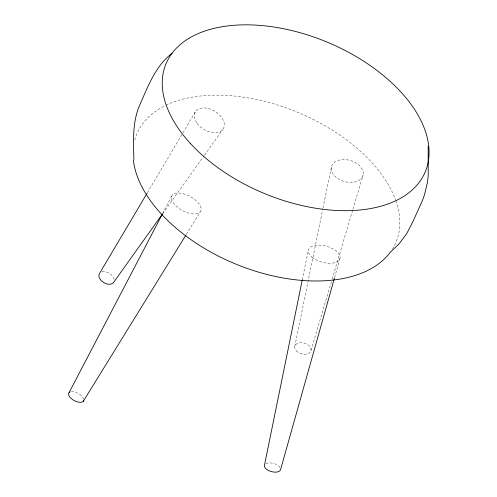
<?xml version="1.0" encoding="UTF-8"?>
<svg xmlns="http://www.w3.org/2000/svg" width="497" height="497" viewBox="0 0 497 497"><rect width="100%" height="100%" fill="white"/><g stroke="black" fill="none" stroke-linecap="round" stroke-linejoin="round"><path stroke-width="0.37" stroke-dasharray="2.48 1.86" d="M302.263 279.904L308.314 250.233M294.802 346.397L322.864 208.74M323.019 207.982L331.393 166.911M334.587 277.556L340.054 258.136M310.967 350.547L331.946 279.898M332.164 279.159L352.702 209.995M352.926 209.249L363.083 175.043M162.575 213.635L172.254 195.11M147.379 192.73L182.554 133.401M182.952 132.736L195.594 111.403M186.369 234.36L200.216 211.933A16.364 7.995 28.3 0 0 183.71 193.892A16.364 7.995 28.3 0 0 174.789 204.745A16.364 7.995 28.3 0 0 200.21 211.927M162.631 213.735L204.068 155.71M204.515 155.083L222.985 129.22M134.73 140.024A140.427 81.943 22.6 0 1 165.203 105.625M165.874 105.296A140.427 81.943 22.6 0 1 297.144 112.098A140.427 81.943 22.6 0 1 395.587 200.011M395.842 200.726A140.427 81.943 22.6 0 1 392.17 249.444M71.301 391.686A8.35 4.082 28.3 0 1 78.793 393.798A8.35 4.082 28.3 0 1 83.658 399.11M102.096 271.803A8.35 5.417 30.9 0 1 114.204 279.681M265.87 463.695A8.35 4.231 15.3 0 1 274.307 463.651A8.35 4.231 15.3 0 1 280.519 468.398M296.311 350.857A8.35 5.566 15.9 0 0 310.377 351.888A8.35 5.566 15.9 0 0 301.959 342.681A8.35 5.566 15.9 0 0 296.311 350.857M334.357 175.64A16.364 10.915 15.9 0 0 361.928 177.665A16.364 10.915 15.9 0 0 345.427 159.624A16.364 10.915 15.9 0 0 334.357 175.64M197.023 123.312A16.364 10.617 30.9 0 0 222.991 129.226A16.364 10.617 30.9 0 0 207.852 108.402A16.364 10.617 30.9 0 0 197.023 123.312M311.917 257.179A16.364 8.294 15.3 0 0 339.128 260.117A16.364 8.294 15.3 0 0 321.503 245.257A16.364 8.294 15.3 0 0 311.917 257.179"/><path stroke-width="0.75" d="M302.263 279.904L264.404 465.515A8.35 4.231 15.3 0 0 271.747 471.709A8.35 4.231 15.3 0 0 280.6 469.547L334.382 278.301M69.033 392.705L162.221 214.319M146.988 193.395L99.562 273.393A8.35 5.417 30.9 0 0 103.357 282.333A8.35 5.417 30.9 0 0 113.546 282.489L162.184 214.369M83.303 401.284L185.959 235.025M172.092 53.21C155.443 66.008 148.007 86.348 139.825 104.855C132.152 122.057 133.531 141.285 133.873 159.599M428.184 146.23L428.221 175.708L427.513 182.144L424.506 194.818L422.233 200.974L412.833 221.774L406.863 233.391L399.178 243.754L389.965 252.619A140.427 81.943 22.6 0 1 245.767 267.933A140.427 81.943 22.6 0 1 133.37 160.14M83.738 400.309A8.35 4.082 28.3 0 1 73.544 400.191A8.35 4.082 28.3 0 1 69.959 392.027M190.308 143.378A140.427 81.943 22.6 0 0 419.226 182.318A140.427 81.943 22.6 0 0 277.444 27.596A140.427 81.943 22.6 0 0 190.308 143.378"/></g></svg>
